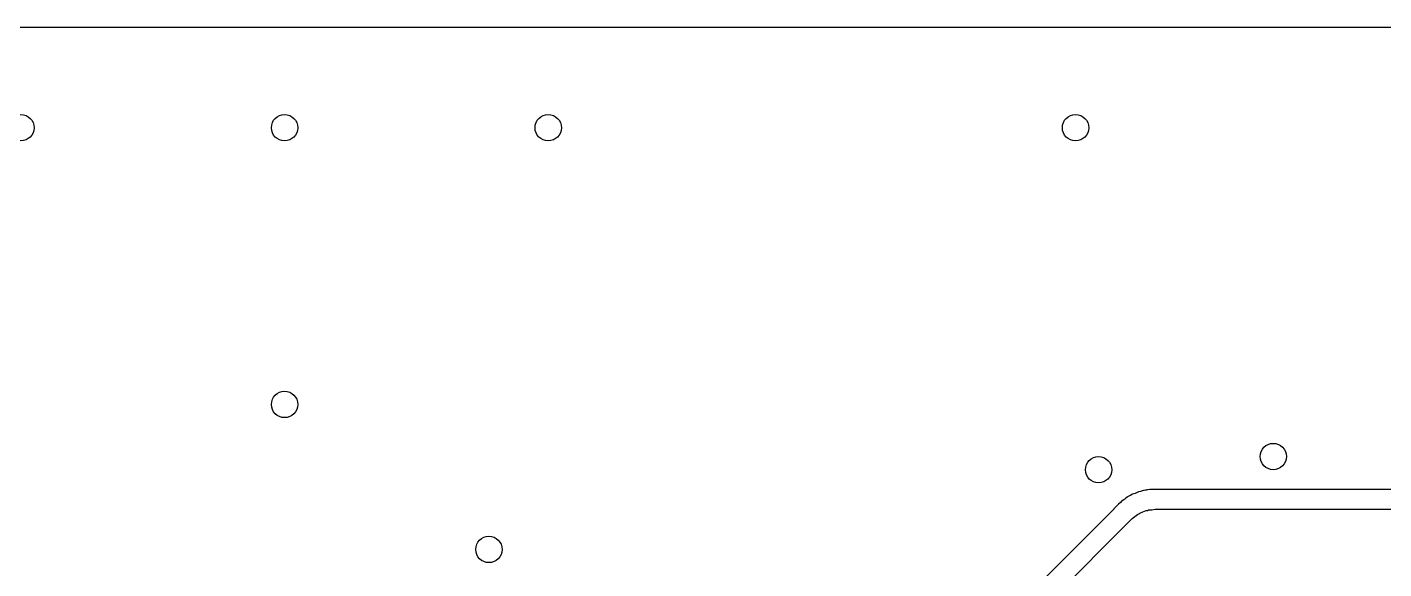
# Model space of a CAD drawing. Extents: x 3.82 to 6.18, y -5.18 to -3.22.
# Drawn here: x 4.846 to 5.657, y -3.545 to -3.222 of the extents above; entities that cross this region are included whole.
import ezdxf

# ---------------------------------------------------------------- set-up
doc = ezdxf.new("R2010")
doc.units = 0
doc.header["$MEASUREMENT"] = 0
doc.layers.add('BLACK', color=7, linetype='CONTINUOUS')

msp = doc.modelspace()

# ---------------------------------------------------------------- linework, layer by layer
at = {"layer": 'BLACK', "linetype": 'CONTINUOUS'}
for p, q in [((3.82677, -3.22181), (6.17323, -3.22181)), ((5.50797, -3.50037), (5.50638, -3.50093)), ((5.50843, -3.50018), (5.50797, -3.50037)), ((5.50996, -3.49947), (5.50843, -3.50018)), ((5.51023, -3.49941), (5.50996, -3.49947)), ((5.51124, -3.49919), (5.51023, -3.49941)), ((5.51023, -3.49941), (5.51023, -3.49941)), ((5.51182, -3.49903), (5.51124, -3.49919)), ((5.51305, -3.4986), (5.51182, -3.49903)), ((5.51333, -3.49857), (5.51305, -3.4986)), ((5.51432, -3.49846), (5.51333, -3.49857)), ((5.51333, -3.49857), (5.51333, -3.49857)), ((5.51473, -3.49841), (5.51432, -3.49846)), ((5.51522, -3.49833), (5.51473, -3.49841)), ((5.51687, -3.49797), (5.51522, -3.49833)), ((5.52033, -3.49801), (5.51687, -3.49797)), ((5.52038, -3.49801), (5.52033, -3.49801)), ((5.52044, -3.49801), (5.52038, -3.49801)), ((5.83111, -3.49801), (5.52044, -3.49801)), ((5.49819, -3.50685), (5.49536, -3.50965)), ((5.49921, -3.50583), (5.49819, -3.50685)), ((5.49923, -3.50581), (5.49921, -3.50583)), ((5.49926, -3.50579), (5.49923, -3.50581)), ((5.50018, -3.50487), (5.49926, -3.50579)), ((5.50038, -3.50467), (5.50018, -3.50487)), ((5.50018, -3.50487), (5.50018, -3.50487)), ((5.50061, -3.50453), (5.50038, -3.50467)), ((5.50181, -3.50378), (5.50061, -3.50453)), ((5.50061, -3.50453), (5.50061, -3.50453)), ((5.50222, -3.50349), (5.50181, -3.50378)), ((5.50334, -3.50263), (5.50222, -3.50349)), ((5.50355, -3.50246), (5.50334, -3.50263)), ((5.50334, -3.50263), (5.50334, -3.50263)), ((5.50474, -3.50191), (5.50355, -3.50246)), ((5.50527, -3.50162), (5.50474, -3.50191)), ((5.50606, -3.50112), (5.50527, -3.50162)), ((5.50638, -3.50093), (5.50606, -3.50112)), ((5.49529, -3.50974), (5.44509, -3.55994)), ((5.44854, -3.57323), (5.50616, -3.51561)), ((5.49534, -3.5097), (5.49529, -3.50974)), ((5.49536, -3.50965), (5.49534, -3.5097)), ((5.50616, -3.51561), (5.50633, -3.51544)), ((5.50633, -3.51544), (5.50795, -3.51425)), ((5.50795, -3.51425), (5.50947, -3.51294)), ((5.50947, -3.51294), (5.5102, -3.51262)), ((5.5102, -3.51262), (5.51084, -3.51215)), ((5.51084, -3.51215), (5.51273, -3.51146)), ((5.51273, -3.51146), (5.51455, -3.51063)), ((5.51455, -3.51063), (5.51534, -3.51052)), ((5.51534, -3.51052), (5.51609, -3.51025)), ((5.51609, -3.51025), (5.51809, -3.51013)), ((5.51809, -3.51013), (5.52008, -3.50984)), ((5.52008, -3.50984), (5.83465, -3.50984))]:
    msp.add_line(p, q, dxfattribs=at)
at = {"layer": 'BLACK'}
for centre in [(4.84252, -3.28189), (5, -3.28189), (5.15748, -3.28189), (5.47244, -3.28189), (5, -3.44724), (5.59055, -3.47835), (5.48622, -3.48622), (5.12205, -3.53386)]:
    msp.add_circle(centre, 0.00787, dxfattribs=at)

doc.saveas('drawing.dxf')
